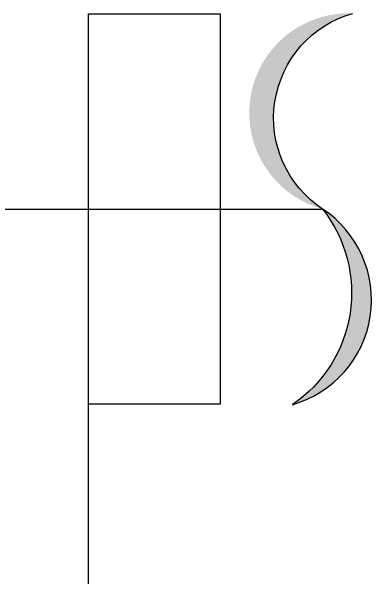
# Model space of a CAD drawing. Header units: millimetres. Extents: x 8533 to 164433, y 5768 to 115327.
# Drawn here: x 111677 to 112044, y 26703 to 27272 of the extents above; entities that cross this region are included whole.
import ezdxf

# ---------------------------------------------------------------- set-up
doc = ezdxf.new("R2010")
doc.units = ezdxf.units.MM
doc.header["$LTSCALE"] = 250
doc.linetypes.add('HIDDENX2', pattern=[19.05, 12.7, -6.35])
doc.layers.add('05_G-ENP_치수', color=1, linetype='Continuous')
doc.layers.add('전실제연_인버터', color=3, linetype='Continuous')
doc.layers.add('10_G-ENP_매립관', color=80, linetype='HIDDENX2', lineweight=30)

# ---------------------------------------------------------------- blocks, each defined once
blk = doc.blocks.new('G-ENP 물결')
at = {"layer": '10_G-ENP_매립관', "linetype": 'ByBlock'}
h = blk.add_hatch(color=256, dxfattribs=at)
h.paths.add_polyline_path([(61.5, -398.8, -0.641696), (0, 0, 0.892931)])
h.paths.add_polyline_path([(0, 0, 0.641696), (-61.5, 398.8, -0.435564)])
blk.add_lwpolyline([(-61.5, 398.8, -0.641696), (0, 0, 0.641696), (61.5, -398.8, 0.641696)], format="xyb", dxfattribs=at)
blk.add_arc((-216.2, 170.8), 275.5, 321.6941, 55.8389, dxfattribs=at)

msp = doc.modelspace()

# ---------------------------------------------------------------- linework, layer by layer
at = {"layer": '05_G-ENP_치수', "ltscale": 0.5, "elevation": 0}
msp.add_lwpolyline([(112036.38, 26364.38), (111754.13, 26364.38), (111754.13, 27269.38), (111886.38, 27269.38), (111886.38, 26877.38), (111754.13, 26877.38)], dxfattribs=at)
at = {"layer": '전실제연_인버터'}
msp.add_line((111634.35, 27073.38, 0), (111989.24, 27073.38, 0), dxfattribs=at)

# ---------------------------------------------------------------- block references
at = {"layer": '10_G-ENP_매립관', "linetype": 'ByBlock', "xscale": -0.4923664550667192, "yscale": 0.4923664550667192, "zscale": 0.4923664550667192, "rotation": 180}
msp.add_blockref('G-ENP 물결', (111989.24, 27073.38, 0), dxfattribs=at)

doc.saveas('drawing.dxf')
